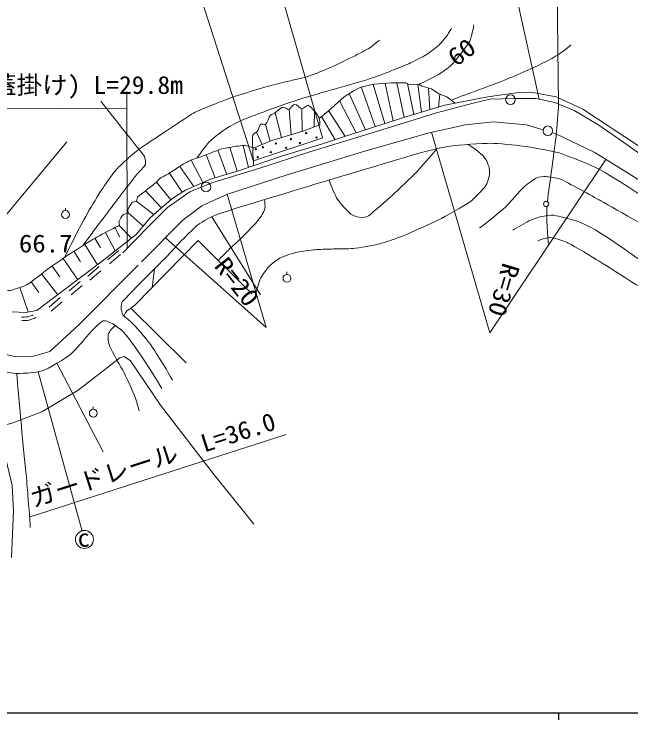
# Model space of a CAD drawing. Units: millimetres, scale not verified. Extents: x 40000 to 680000, y 20000 to 380000.
# Drawn here: x 89985 to 178346, y 204000 to 305140 of the extents above; entities that cross this region are included whole.
import ezdxf
from ezdxf.enums import TextEntityAlignment as Align

# ---------------------------------------------------------------- set-up
doc = ezdxf.new("R2010")
doc.units = ezdxf.units.MM
doc.header["$LTSCALE"] = 1000
doc.linetypes.add('CHAIN', pattern=[18.5, 12, -1.5, 3.5, -1.5])
for name, color, linetype, lineweight in [('M-BGD', 7, 'Continuous', 13), ('M-BMK', 2, 'CHAIN', 13), ('M-TTL-BAND', 7, 'Continuous', 25), ('M-WORK', 1, 'Continuous', 13)]:
    doc.layers.add(name, color=color, linetype=linetype, lineweight=lineweight)
doc.styles.add('ＭＳ ゴシック', font='')
doc.styles.get('ＭＳ ゴシック').set_extended_font_data('MS Gothic')

msp = doc.modelspace()

# ---------------------------------------------------------------- hatches: boundary and pattern name
at = {"layer": 'M-WORK'}
for points in [[(129744, 287238, 1), (129552, 287238, 0.41421), (129648, 287142, 0.41421)], [(131909, 288093, 1), (131717, 288093, 0.41421), (131813, 287997, 0.41421)], [(133401, 287457, 0.41421), (133304, 287553, 0.41421), (133208, 287457, 1)], [(127588, 286602, 0.41421), (127492, 286698, 0.41421), (127396, 286602, 1)], [(131036, 286659, 1), (130843, 286659, 0.41421), (130939, 286563, 0.41421)], [(124720, 285785, 1), (124527, 285785, 0.41421), (124623, 285689, 0.41421)], [(125736, 286051, 1), (125544, 286051, 0.41421), (125640, 285955, 0.41421)], [(126857, 285377, 1), (126664, 285377, 0.41421), (126760, 285281, 0.41421)], [(129051, 285975, 1), (128858, 285975, 0.41421), (128954, 285879, 0.41421)], [(124986, 284645, 1), (124793, 284645, 0.41421), (124889, 284549, 0.41421)]]:
    msp.add_hatch(color=256, dxfattribs=at).paths.add_polyline_path(points)

# ---------------------------------------------------------------- linework, layer by layer
at = {"layer": 'M-BGD'}
msp.add_circle((166452, 288420), 692, dxfattribs=at)
at = {"layer": 'M-BMK'}
for points in [[(78951, 263170), (80646, 261701), (85589, 257769), (89033, 256317), (90225, 256038), (92775, 256112), (95083, 256801), (99272, 260636), (108219, 269634), (114213, 275654), (116872, 277687), (120573, 279355), (128964, 282040), (140379, 285558), (149453, 288141), (154639, 289288), (158679, 289705), (163396, 289288), (165772, 288546)], [(167083, 288137), (167487, 288011), (173195, 285301), (180232, 280922), (188936, 275423), (198787, 269924), (202723, 268517), (205511, 268230), (211375, 269090), (222660, 273495), (243692, 281834), (257322, 286890), (257524, 286949)]]:
    msp.add_lwpolyline(points, dxfattribs=at)
at = {"layer": 'M-TTL-BAND'}
for p, q in [((40000, 205000), (579000, 205000)), ((168000, 205000), (168000, 204000))]:
    msp.add_line(p, q, dxfattribs=at)
at = {"layer": 'M-WORK'}
for p, q in [((157871, 326405), (165191, 292947)), ((134168, 287434), (125000, 319367)), ((139728, 294696), (141731, 289013)), ((141418, 295077), (143109, 289459)), ((143128, 295213), (144303, 289845)), ((145854, 290347), (144835, 295285)), ((147233, 290765), (146360, 295196)), ((147832, 295087), (148362, 291098)), ((149330, 294559), (149538, 291446)), ((106165, 271547), (106157, 294037)), ((140313, 288554), (137972, 293746)), ((150806, 291820), (150955, 293689)), ((139004, 288130), (136595, 292698)), ((81183, 291673), (106155, 291580)), ((129382, 291508), (129659, 287854)), ((131184, 291587), (131267, 288326)), ((137426, 287619), (135040, 291304)), ((127368, 291010), (128268, 287445)), ((133019, 291242), (132975, 288976)), ((135972, 287138), (134027, 290463)), ((125982, 289330), (126658, 286941)), ((124284, 284109), (134203, 287420)), ((124698, 288217), (125500, 286468)), ((78847, 264334), (97518, 286840)), ((122804, 286316), (123566, 283160)), ((119159, 285640), (120456, 282167)), ((120885, 286046), (121957, 282619)), ((115338, 284218), (117036, 280994)), ((117512, 284977), (118803, 281669)), ((113721, 283324), (115750, 280442)), ((112235, 282347), (114077, 279629)), ((110367, 281036), (112423, 278521)), ((108820, 279797), (111096, 277386)), ((120526, 279334), (126099, 260222)), ((107453, 278328), (110014, 276417)), ((97349, 276975), (97349, 277332)), ((106294, 276689), (108464, 274760)), ((118293, 276104), (125281, 264925)), ((104421, 274569), (105115, 273187)), ((105028, 274854), (106780, 273041)), ((103068, 273850), (104475, 271221)), ((111663, 273093), (126099, 260222)), ((100104, 272130), (101912, 269218)), ((101566, 273025), (102382, 271646)), ((98535, 271147), (99489, 269641)), ((103383, 269917), (104990, 271288)), ((96988, 270129), (99094, 267082)), ((103667, 269354), (105235, 270691)), ((95438, 269042), (96520, 267514)), ((100562, 267590), (102170, 268961)), ((100847, 267027), (102414, 268364)), ((109782, 265983), (110075, 268598)), ((129068, 267845), (129069, 268201)), ((93919, 267913), (96246, 264926)), ((92443, 266789), (93540, 265269)), ((97860, 265471), (99468, 266842)), ((98145, 264908), (99712, 266245)), ((90793, 265965), (92014, 262462)), ((94995, 263144), (96603, 264515)), ((95280, 262581), (96847, 263918)), ((114633, 255152), (106730, 263016)), ((96110, 255100), (102722, 242421)), ((93421, 253873), (99757, 231050)), ((101326, 248517), (101326, 248873)), ((92156, 233058), (128974, 244915))]:
    msp.add_line(p, q, dxfattribs=at)
for points in [[(167980, 292197), (167594, 324371), (217474, 324189)], [(124291, 284090), (114664, 313971), (125631, 317169)], [(133705, 290197), (134960, 291232), (137274, 293307), (138710, 294211), (139641, 294676), (141529, 295102), (144015, 295275), (146156, 295301), (146595, 295075), (147964, 295088), (148430, 294836), (149773, 294424), (150850, 293732), (151980, 293267), (153156, 292365)], [(89691, 262489), (91600, 262394), (93224, 262660), (96605, 265195), (102586, 269729), (107453, 273572), (109421, 275885), (111202, 277481), (112731, 278784), (114553, 279928), (118143, 281470), (122292, 282720), (128448, 284847), (134166, 286536), (137038, 287494), (146239, 290472), (151691, 292081), (157861, 293278), (161903, 293836), (164323, 293903), (167647, 293304), (171450, 291509), (179428, 286244)], [(118436, 281016), (125191, 283064), (132185, 285338), (136254, 286614), (143275, 288755), (150521, 291015), (155760, 292398), (158154, 292930), (161584, 293037), (164736, 293063), (167435, 292451), (170201, 291321), (173631, 289300), (177939, 286295), (184096, 281920), (188231, 279062), (189827, 277732)], [(124215, 285943), (126929, 287052), (131490, 288392), (133761, 289285)], [(149777, 288213), (158142, 259450), (174775, 284318)], [(105578, 270924), (109235, 274700), (111974, 277426), (115179, 279673), (118436, 281016)], [(106730, 263016), (107272, 263422), (116368, 272700), (124108, 264986)], [(89599, 227272), (89885, 233970), (89729, 237593), (88556, 242414), (87931, 244734), (87826, 245489), (88296, 246141), (89677, 246506), (93951, 248122), (99163, 251249), (103385, 254481), (105131, 255888), (105731, 256071), (106643, 255471), (110969, 249112), (118662, 239132), (122676, 234155), (124318, 232070)]]:
    msp.add_lwpolyline(points, dxfattribs=at)
for points in [[(129744, 287238, 1), (129552, 287238, 0.41421), (129648, 287142, 0.41421)], [(131909, 288093, 1), (131717, 288093, 0.41421), (131813, 287997, 0.41421)], [(133401, 287457, 0.41421), (133304, 287553, 0.41421), (133208, 287457, 1)], [(127588, 286602, 0.41421), (127492, 286698, 0.41421), (127396, 286602, 1)], [(131036, 286659, 1), (130843, 286659, 0.41421), (130939, 286563, 0.41421)], [(124720, 285785, 1), (124527, 285785, 0.41421), (124623, 285689, 0.41421)], [(125736, 286051, 1), (125544, 286051, 0.41421), (125640, 285955, 0.41421)], [(126857, 285377, 1), (126664, 285377, 0.41421), (126760, 285281, 0.41421)], [(129051, 285975, 1), (128858, 285975, 0.41421), (128954, 285879, 0.41421)], [(124986, 284645, 1), (124793, 284645, 0.41421), (124889, 284549, 0.41421)]]:
    msp.add_lwpolyline(points, format="xyb", close=True, dxfattribs=at)
for centre, radius in [((161095, 292872), 692), ((117471, 280377), 692), ((166200, 277931), 373), ((97347, 276415), 560), ((129067, 267285), 560), ((101324, 247957), 560), ((100065, 229853), 1291)]:
    msp.add_circle(centre, radius, dxfattribs=at)
for points, knots in [([(147964, 295088), (148542, 295323), (150223, 296150), (150761, 296465), (151153, 296695), (152284, 297474), (152599, 297802), (153165, 298389), (154678, 300321), (155125, 301003), (155286, 301250), (155531, 302114), (155609, 302399), (155673, 302633), (155807, 303349), (155832, 303590)], [0, 0, 0, 0, 1, 1, 1, 2, 2, 2, 3, 3, 3, 4, 4, 4, 5, 5, 5, 5]), ([(116198, 284534), (116526, 285076), (117704, 286583), (118151, 287033), (118551, 287436), (119929, 288452), (120403, 288764), (120803, 289027), (122068, 289710), (122507, 289900), (123292, 290240), (125705, 291116), (126509, 291408), (127418, 291737), (130149, 292714), (131070, 293008), (131989, 293302), (134779, 294079), (135705, 294349), (136763, 294656), (139943, 295557), (140992, 295894), (141627, 296098), (143497, 296808), (144119, 297048), (144607, 297236), (146065, 297815), (146539, 298035), (147056, 298274), (148589, 299035), (149071, 299338), (149471, 299589), (150589, 300465), (150933, 300790), (151200, 301042), (151890, 301907), (152105, 302205), (152230, 302377), (152544, 302938), (152627, 303135)], [0, 0, 0, 0, 1, 1, 1, 2, 2, 2, 3, 3, 3, 4, 4, 4, 5, 5, 5, 6, 6, 6, 7, 7, 7, 8, 8, 8, 9, 9, 9, 10, 10, 10, 11, 11, 11, 12, 12, 12, 13, 13, 13, 13]), ([(97250, 270309), (97599, 271054), (98694, 273267), (99074, 273997), (99421, 274662), (100504, 276634), (100883, 277281), (101273, 277948), (102485, 279925), (102917, 280566), (103244, 281051), (104294, 282460), (104672, 282906), (104907, 283183), (105705, 283927), (105975, 284169), (106362, 284515), (107535, 285542), (107957, 285845), (108880, 286506), (111743, 288356), (112690, 288983), (113291, 289380), (115066, 290615), (115695, 290964), (116195, 291240), (117787, 291879), (118315, 292094), (118909, 292336), (120698, 293049), (121307, 293251), (122422, 293621), (125798, 294642), (126931, 294953), (127894, 295217), (130821, 295861), (131785, 296123), (132153, 296223), (133228, 296625), (133584, 296765), (134047, 296948), (135425, 297526), (135877, 297735), (136534, 298039), (138482, 298998), (139126, 299330), (139531, 299538), (140737, 300184), (141117, 300434), (141377, 300605), (142100, 301201), (142316, 301424)], [0, 0, 0, 0, 1, 1, 1, 2, 2, 2, 3, 3, 3, 4, 4, 4, 5, 5, 5, 6, 6, 6, 7, 7, 7, 8, 8, 8, 9, 9, 9, 10, 10, 10, 11, 11, 11, 12, 12, 12, 13, 13, 13, 14, 14, 14, 15, 15, 15, 16, 16, 16, 17, 17, 17, 17]), ([(152568, 292816), (153969, 293318), (158155, 294875), (159544, 295411), (160296, 295701), (162534, 296620), (163270, 296948), (163994, 297272), (166144, 298292), (166841, 298668), (167245, 298887), (168394, 299654), (168769, 299919), (168978, 300067), (169574, 300552), (169760, 300727)], [0, 0, 0, 0, 1, 1, 1, 2, 2, 2, 3, 3, 3, 4, 4, 4, 5, 5, 5, 5]), ([(99855, 271976), (100249, 272522), (101445, 274149), (101849, 274688), (102677, 275792), (105173, 279095), (106012, 280190), (106339, 280617), (107338, 281886), (107679, 282301), (107895, 282563), (108675, 283262), (108800, 283578), (108886, 283793), (108767, 284529), (108644, 284725), (108149, 285510), (106351, 287644), (105777, 288373), (105105, 289228), (103088, 291793), (102415, 292648)], [0, 0, 0, 0, 1, 1, 1, 2, 2, 2, 3, 3, 3, 4, 4, 4, 5, 5, 5, 6, 6, 6, 7, 7, 7, 7]), ([(124215, 285943), (124112, 286296), (124093, 287427), (124184, 287783), (124226, 287948), (124729, 288196), (124829, 288333), (124963, 288517), (125158, 289209), (125331, 289357), (125433, 289445), (125905, 289251), (126002, 289344), (126217, 289549), (126508, 290428), (126694, 290660), (126780, 290766), (127191, 290890), (127305, 290965), (127541, 291120), (128165, 291736), (128438, 291806), (128624, 291855), (129160, 291449), (129347, 291494), (129564, 291547), (129959, 292225), (130181, 292234), (130433, 292244), (131002, 291590), (131253, 291569), (131449, 291552), (131907, 292129), (132095, 292071), (132408, 291974), (133068, 291187), (133282, 290938), (133393, 290809), (133657, 290361), (133705, 290197), (133756, 290021), (133790, 289466), (133761, 289285)], [0, 0, 0, 0, 1, 1, 1, 2, 2, 2, 3, 3, 3, 4, 4, 4, 5, 5, 5, 6, 6, 6, 7, 7, 7, 8, 8, 8, 9, 9, 9, 10, 10, 10, 11, 11, 11, 12, 12, 12, 13, 13, 13, 14, 14, 14, 14]), ([(166387, 278254), (166661, 280852), (167454, 286051), (167666, 287926), (167762, 288777), (167951, 291341), (167980, 292197)], [0, 0, 0, 0, 1, 1, 1, 2, 2, 2, 2]), ([(82893, 269210), (83374, 268850), (84838, 267795), (85332, 267451), (85696, 267198), (86814, 266472), (87184, 266226), (87385, 266092), (87959, 265623), (88190, 265552), (88425, 265480), (89177, 265487), (89416, 265542), (89920, 265658), (91406, 266142), (91856, 266397), (92493, 266757), (94198, 268153), (94791, 268581), (95364, 268995), (97097, 270217), (97688, 270604), (98459, 271110), (100806, 272577), (101601, 273045), (102152, 273370), (103848, 274265), (104412, 274565), (104538, 274632), (104970, 274760), (105049, 274878), (105114, 274977), (104970, 275356), (105011, 275467), (105087, 275675), (105447, 276247), (105609, 276398), (105713, 276495), (106182, 276537), (106274, 276645), (106347, 276730), (106259, 277102), (106302, 277205), (106387, 277409), (106734, 277982), (106891, 278136), (106978, 278220), (107375, 278251), (107461, 278336), (107554, 278426), (107620, 278839), (107708, 278934), (107896, 279136), (108586, 279605), (108800, 279779), (108850, 279820), (108978, 279967), (109028, 280007), (109307, 280231), (110173, 280865), (110443, 281099), (110554, 281195), (110808, 281566), (110928, 281650), (111128, 281792), (111809, 282084), (112020, 282211), (112346, 282406), (113281, 283059), (113606, 283255), (113956, 283466), (115019, 284078), (115392, 284243), (115781, 284415), (117006, 284789), (117405, 284936), (117808, 285085), (118990, 285598), (119400, 285725), (119734, 285828), (120764, 286029), (121109, 286086), (121498, 286149), (122672, 286341), (123066, 286323), (123308, 286312), (124085, 286067), (124215, 285943), (124033, 285363), (124420, 283870), (124240, 283393)], [0, 0, 0, 0, 1, 1, 1, 2, 2, 2, 3, 3, 3, 4, 4, 4, 5, 5, 5, 6, 6, 6, 7, 7, 7, 8, 8, 8, 9, 9, 9, 10, 10, 10, 11, 11, 11, 12, 12, 12, 13, 13, 13, 14, 14, 14, 15, 15, 15, 16, 16, 16, 17, 17, 17, 18, 18, 18, 19, 19, 19, 20, 20, 20, 21, 21, 21, 22, 22, 22, 23, 23, 23, 24, 24, 24, 25, 25, 25, 26, 26, 26, 27, 27, 27, 28, 28, 28, 29, 29, 29, 30, 30, 30, 30]), ([(112663, 252678), (112082, 253784), (110116, 256980), (109392, 257997), (108924, 258656), (107275, 260441), (106720, 261029), (106505, 261256), (105725, 261807), (105550, 262066), (105432, 262239), (105328, 262880), (105323, 263090), (105320, 263264), (105394, 263810), (105510, 263941), (106588, 265163), (110075, 268598), (111214, 269765), (112191, 270765), (115044, 273850), (116092, 274776), (116514, 275148), (117999, 275978), (118512, 276209), (119115, 276480), (121009, 277073), (121640, 277270), (123787, 277941), (130245, 279899), (132399, 280546), (135621, 281514), (145284, 284430), (148521, 285347), (149302, 285568), (151677, 286127), (152482, 286233), (153632, 286384), (157108, 286624), (158268, 286624), (159189, 286624), (161943, 286361), (162855, 286233), (163906, 286085), (167052, 285552), (168067, 285243), (169268, 284876), (172773, 283465), (173879, 282871), (175556, 281969), (180330, 278819), (181932, 277789), (184387, 276211), (191690, 271380), (194164, 269832), (194852, 269401), (196987, 268218), (197735, 267903), (198531, 267568), (201000, 266739), (201853, 266600), (203126, 266393), (207001, 266119), (208290, 266183), (209211, 266229), (211929, 266841), (212798, 267147), (214983, 267918), (221356, 270701), (223510, 271552), (226844, 272869), (236899, 276692), (240241, 277989), (240996, 278282), (243253, 279826), (243994, 279501), (244590, 279240), (241984, 277851), (241472, 277449), (240416, 276622), (237178, 274226), (236156, 273358), (235689, 272962), (234407, 271636), (234045, 271143), (233578, 270508), (232415, 268446), (232038, 267755), (231690, 267116), (230750, 265146), (230422, 264497), (230078, 263817), (229032, 261783), (228676, 261109), (228506, 260787), (227974, 259833), (227790, 259519)], [0, 0, 0, 0, 1, 1, 1, 2, 2, 2, 3, 3, 3, 4, 4, 4, 5, 5, 5, 6, 6, 6, 7, 7, 7, 8, 8, 8, 9, 9, 9, 10, 10, 10, 11, 11, 11, 12, 12, 12, 13, 13, 13, 14, 14, 14, 15, 15, 15, 16, 16, 16, 17, 17, 17, 18, 18, 18, 19, 19, 19, 20, 20, 20, 21, 21, 21, 22, 22, 22, 23, 23, 23, 24, 24, 24, 25, 25, 25, 26, 26, 26, 27, 27, 27, 28, 28, 28, 29, 29, 29, 30, 30, 30, 31, 31, 31, 32, 32, 32, 32]), ([(124650, 265189), (124721, 265636), (125134, 266937), (125333, 267343), (125515, 267711), (126246, 268716), (126532, 269011), (126808, 269295), (127755, 270030), (128109, 270208), (128575, 270442), (130071, 270925), (130578, 271044), (131071, 271159), (132582, 271331), (133086, 271376), (133560, 271418), (134989, 271463), (135465, 271479), (136086, 271499), (137950, 271491), (138567, 271557), (139324, 271637), (141581, 272023), (142320, 272208), (142998, 272378), (144982, 273066), (145629, 273329), (146678, 273755), (149781, 275136), (150790, 275648), (151722, 276122), (154476, 277642), (155324, 278255), (155838, 278626), (157167, 280009), (157540, 280522), (157733, 280787), (158045, 281740), (158097, 282064), (158138, 282320), (158067, 283108), (157992, 283356), (157904, 283646), (157493, 284471), (157299, 284705), (157066, 284985), (156192, 285652), (155903, 285873), (155731, 286004), (155187, 286356), (154997, 286459)], [0, 0, 0, 0, 1, 1, 1, 2, 2, 2, 3, 3, 3, 4, 4, 4, 5, 5, 5, 6, 6, 6, 7, 7, 7, 8, 8, 8, 9, 9, 9, 10, 10, 10, 11, 11, 11, 12, 12, 12, 13, 13, 13, 14, 14, 14, 15, 15, 15, 16, 16, 16, 17, 17, 17, 17]), ([(135117, 281364), (135272, 280779), (136007, 279103), (136332, 278593), (136638, 278114), (137786, 276829), (138233, 276479), (138478, 276288), (139387, 275990), (139696, 275960), (139912, 275940), (140570, 276113), (140746, 276240), (141472, 276761), (143477, 278549), (144137, 279152), (144882, 279831), (147068, 281922), (147767, 282649), (148290, 283192), (149748, 284923), (150240, 285494), (150298, 285561), (150463, 285767), (150515, 285838)], [0, 0, 0, 0, 1, 1, 1, 2, 2, 2, 3, 3, 3, 4, 4, 4, 5, 5, 5, 6, 6, 6, 7, 7, 7, 8, 8, 8, 8]), ([(156671, 274500), (157448, 275051), (159672, 276852), (160372, 277497), (160941, 278022), (162439, 279809), (163004, 280338), (163339, 280651), (164441, 281493), (164854, 281693), (165086, 281805), (165874, 281862), (166131, 281849), (166537, 281830), (167766, 281700), (168138, 281537), (169362, 281000), (172862, 279035), (174028, 278383), (176229, 277153), (182805, 273414), (184974, 272128), (186350, 271313), (190441, 268800), (191750, 267880), (192827, 267124), (195825, 264545), (196884, 263763), (197423, 263365), (199121, 262280), (199725, 261990), (200302, 261714), (202133, 261124), (202748, 260948), (203334, 260780), (205116, 260357), (205719, 260270), (206501, 260158), (208865, 259958), (209654, 259958), (210595, 259958), (213422, 260095), (214346, 260270), (215332, 260457), (218205, 261393), (219141, 261756), (220440, 262260), (224211, 264068), (225500, 264597), (226246, 264903), (228538, 265677), (229305, 265926), (229597, 266021), (230487, 266267), (230790, 266317), (230891, 266333), (231198, 266289), (231293, 266254), (231371, 266224), (231575, 266071), (231624, 266004)], [0, 0, 0, 0, 1, 1, 1, 2, 2, 2, 3, 3, 3, 4, 4, 4, 5, 5, 5, 6, 6, 6, 7, 7, 7, 8, 8, 8, 9, 9, 9, 10, 10, 10, 11, 11, 11, 12, 12, 12, 13, 13, 13, 14, 14, 14, 15, 15, 15, 16, 16, 16, 17, 17, 17, 18, 18, 18, 19, 19, 19, 20, 20, 20, 20]), ([(119223, 269855), (119590, 270229), (120708, 271339), (121085, 271703), (121369, 271978), (122247, 272775), (122529, 273052), (122946, 273463), (124184, 274710), (124577, 275145), (124762, 275350), (125268, 276011), (125413, 276247), (125537, 276449), (125873, 277087), (125916, 277320), (125961, 277564), (125914, 278322), (125839, 278559)], [0, 0, 0, 0, 1, 1, 1, 2, 2, 2, 3, 3, 3, 4, 4, 4, 5, 5, 5, 6, 6, 6, 6]), ([(166555, 272028), (166383, 273097), (166237, 276356), (166313, 277436), (166316, 277482), (166320, 277530), (166324, 277580)], [0, 0, 0, 0, 1, 1, 1, 2, 2, 2, 2]), ([(161437, 274166), (161876, 274469), (163267, 275273), (163749, 275503), (164097, 275669), (165194, 276051), (165570, 276136), (165911, 276213), (166965, 276355), (167312, 276309), (167997, 276218), (170009, 275685), (170662, 275458), (171193, 275274), (172719, 274548), (173202, 274261), (174106, 273724), (176712, 271947), (177577, 271349), (178673, 270591), (181939, 268283), (183002, 267480), (183812, 266868), (186195, 264968), (186938, 264275), (187579, 263677), (189300, 261681), (189903, 261044), (190401, 260519), (191902, 258947), (192443, 258465), (192815, 258133), (194020, 257240), (194450, 256989), (195008, 256663), (196762, 255831), (197362, 255593), (197874, 255389), (199465, 254933), (199995, 254781), (200415, 254661), (201690, 254357), (202109, 254236), (202429, 254144), (203379, 253833), (203692, 253718)], [0, 0, 0, 0, 1, 1, 1, 2, 2, 2, 3, 3, 3, 4, 4, 4, 5, 5, 5, 6, 6, 6, 7, 7, 7, 8, 8, 8, 9, 9, 9, 10, 10, 10, 11, 11, 11, 12, 12, 12, 13, 13, 13, 14, 14, 14, 15, 15, 15, 15]), ([(164994, 272659), (165304, 272792), (166283, 273065), (166617, 273112), (166792, 273136), (167324, 273053), (167494, 273005), (167880, 272896), (169026, 272512), (169382, 272327), (170288, 271858), (172913, 270279), (173783, 269747), (174756, 269154), (177627, 267300), (178597, 266702), (179635, 266063), (182795, 264221), (183823, 263564), (184482, 263143), (186408, 261796), (187027, 261317), (187370, 261053), (188338, 260181), (188623, 259855), (188998, 259425), (190014, 258041), (190311, 257554)], [0, 0, 0, 0, 1, 1, 1, 2, 2, 2, 3, 3, 3, 4, 4, 4, 5, 5, 5, 6, 6, 6, 7, 7, 7, 8, 8, 8, 9, 9, 9, 9]), ([(105725, 261807), (105744, 261953), (105927, 262370), (106021, 262484), (106134, 262620), (106568, 262945), (106730, 263016)], [0, 0, 0, 0, 1, 1, 1, 2, 2, 2, 2]), ([(77128, 262195), (77383, 261881), (78195, 260982), (78481, 260697), (79200, 259980), (81363, 257827), (82152, 257187), (82822, 256643), (84960, 255161), (85745, 254804), (86525, 254448), (89024, 253751), (89878, 253668), (90699, 253588), (93209, 253741), (93992, 254003), (94897, 254306), (97367, 255819), (98106, 256423), (99135, 257265), (101555, 260607), (102760, 261170), (103293, 261420), (104947, 260226), (105384, 259830), (106041, 259235), (107599, 257060), (108102, 256330), (108751, 255390), (110573, 252484), (111137, 251490)], [0, 0, 0, 0, 1, 1, 1, 2, 2, 2, 3, 3, 3, 4, 4, 4, 5, 5, 5, 6, 6, 6, 7, 7, 7, 8, 8, 8, 9, 9, 9, 10, 10, 10, 10]), ([(91039, 261731), (91218, 261714), (91763, 261737), (91941, 261769), (92105, 261798), (92581, 261959), (92729, 262035)], [0, 0, 0, 0, 1, 1, 1, 2, 2, 2, 2]), ([(91086, 261256), (91240, 261214), (91727, 261197), (91884, 261227), (92138, 261276), (92878, 261529), (93109, 261645)], [0, 0, 0, 0, 1, 1, 1, 2, 2, 2, 2]), ([(104502, 260494), (104214, 260350), (103561, 259567), (103472, 259258), (103378, 258934), (103530, 257895), (103658, 257583), (103989, 256775), (105341, 254521), (105732, 253740), (106077, 253051), (107051, 250955), (107333, 250238), (107482, 249858), (107810, 248673), (107878, 248270)], [0, 0, 0, 0, 1, 1, 1, 2, 2, 2, 3, 3, 3, 4, 4, 4, 5, 5, 5, 5]), ([(90356, 253648), (90475, 252255), (90844, 248077), (90973, 246685), (91098, 245328), (91493, 241257), (91623, 239900), (91686, 239244), (91883, 237274), (91936, 236617), (92016, 235612), (92229, 232594), (92290, 231587)], [0, 0, 0, 0, 1, 1, 1, 2, 2, 2, 3, 3, 3, 4, 4, 4, 4])]:
    msp.add_open_spline(points, degree=3, knots=knots, dxfattribs=at)

# ---------------------------------------------------------------- texts
at = {"layer": 'M-WORK', "style": 'ＭＳ ゴシック', "width": 1.1}
for s, rotation, p in [('60', 37.002, (153795, 296915)), ('R=20', 308.06, (117926, 268536)), ('R=30', 253.44, (159283, 269875))]:
    msp.add_text(s, height=2566, rotation=rotation, dxfattribs=at).set_placement(p, align=Align.BOTTOM_LEFT)
at = {"layer": 'M-WORK', "style": 'ＭＳ ゴシック'}
for s, width, p in [('側溝(蓋掛け) L=29.8m', 1.05, (77470, 292934)), ('66.7', 1.1, (90670, 270221))]:
    msp.add_text(s, height=2566, dxfattribs=dict(at, width=width)).set_placement(p, align=Align.BOTTOM_LEFT)
at = {"layer": 'M-WORK', "style": 'ＭＳ ゴシック', "width": 1.05}
msp.add_text('ガードレール\u3000L=36.0', height=2566, rotation=17.851, dxfattribs=at).set_placement((110458, 239319), align=Align.BOTTOM_CENTER)
at = {"layer": 'M-WORK', "style": 'ＭＳ ゴシック'}
msp.add_text('c', height=2566, rotation=2.289, dxfattribs=at).set_placement((99946, 230084), align=Align.MIDDLE_CENTER)

doc.saveas('drawing.dxf')
